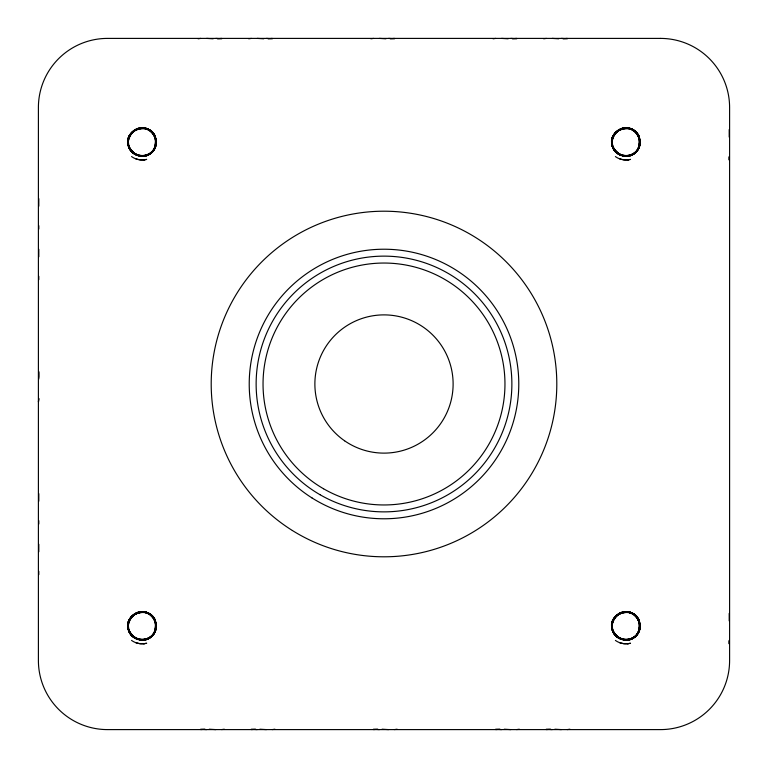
<?xml version="1.0" encoding="UTF-8"?>
<svg xmlns="http://www.w3.org/2000/svg" width="768" height="768" viewBox="0 0 768 768"><rect width="100%" height="100%" fill="white"/><g stroke="black" fill="none" stroke-linecap="round" stroke-linejoin="round"><path stroke-width="1.15" d="M729.197 137.059L729.197 129.562M729.197 620.899L729.197 613.402M38.803 225.696L38.803 229.018M38.803 276.307L38.803 279.629M38.669 372.355L38.669 377.414M38.803 520.685L38.803 524.006M38.803 571.296L38.803 574.618M38.803 198.682L38.803 206.179M38.803 249.293L38.803 256.79M38.803 371.482L38.803 378.979M38.803 493.67L38.803 501.168M38.803 544.282L38.803 551.779M129.12 136.733C121.21 165.034 167.904 159.283 153.36 133.747C136.426 113.472 114.163 150.48 139.997 155.952C169.459 156.816 152.467 112.781 131.222 133.2C115.766 154.56 157.027 167.078 156.038 140.726C149.741 111.984 111.178 139.056 136.061 154.742C160.55 164.64 162.739 121.507 137.376 128.87C111.014 141.955 146.659 172.8 155.827 144.835C159.658 119.606 118.397 126.115 129.917 148.867M155.04 147.427L156.029 140.678L154.243 135.293M129.12 620.573C121.21 648.874 167.904 643.123 153.36 617.587C136.426 597.312 114.163 634.32 139.997 639.792C169.459 640.656 152.467 596.621 131.222 617.04C115.766 638.4 157.027 650.918 156.038 624.566C149.741 595.824 111.178 622.896 136.061 638.582C160.55 648.48 162.739 605.347 137.376 612.71C111.014 625.795 146.659 656.64 155.827 628.675C159.658 603.446 118.397 609.955 129.917 632.707M155.04 631.267L156.029 624.518L154.243 619.133M612.96 136.733C605.05 165.034 651.744 159.283 637.2 133.747C620.266 113.472 598.003 150.48 623.837 155.952C653.299 156.816 636.307 112.781 615.062 133.2C599.606 154.56 640.867 167.078 639.878 140.726C633.581 111.984 595.018 139.056 619.901 154.742C644.39 164.64 646.579 121.507 621.216 128.87C594.854 141.955 630.499 172.8 639.667 144.835C643.498 119.606 602.237 126.115 613.757 148.867M638.88 147.427L639.869 140.678L638.083 135.293M612.96 620.573C605.05 648.874 651.744 643.123 637.2 617.587C620.266 597.312 598.003 634.32 623.837 639.792C653.299 640.656 636.307 596.621 615.062 617.04C599.606 638.4 640.867 650.918 639.878 624.566C633.581 595.824 595.018 622.896 619.901 638.582C644.39 648.48 646.579 605.347 621.216 612.71C594.854 625.795 630.499 656.64 639.667 628.675C643.498 603.446 602.237 609.955 613.757 632.707M638.88 631.267L639.869 624.518L638.083 619.133M129.917 135.293L128.131 140.678L129.13 147.466M154.243 148.867C164.822 113.098 107.078 130.637 135.744 154.483M129.917 619.133L128.131 624.518L129.13 631.306M154.243 632.707C164.822 596.938 107.078 614.477 135.744 638.323M613.757 135.293L611.971 140.678L612.97 147.466M638.083 148.867C648.662 113.098 590.918 130.637 619.584 154.483M613.757 619.133L611.971 624.518L612.97 631.306M638.083 632.707C648.662 596.938 590.918 614.477 619.584 638.323M129.677 135.744C141.485 114.163 169.997 142.666 148.416 154.483M154.483 148.416C142.675 169.997 114.163 141.494 135.744 129.677M129.677 619.584C141.485 598.003 169.997 626.506 148.416 638.323M154.483 632.256C142.675 653.837 114.163 625.334 135.744 613.517M613.517 135.744C625.325 114.163 653.837 142.666 632.256 154.483M638.323 148.416C626.515 169.997 598.003 141.494 619.584 129.677M613.517 619.584C625.325 598.003 653.837 626.506 632.256 638.323M638.323 632.256C626.515 653.837 598.003 625.334 619.584 613.517M129.677 148.416C138.73 166.55 165.802 148.781 152.909 133.162C139.402 117.043 116.899 141.955 134.314 153.754M129.677 632.256C138.73 650.39 165.802 632.621 152.909 617.002C139.402 600.883 116.899 625.795 134.314 637.594M613.517 148.416C622.57 166.55 649.642 148.781 636.749 133.162C623.242 117.043 600.739 141.955 618.154 153.754M613.517 632.256C622.57 650.39 649.642 632.621 636.749 617.002C623.242 600.883 600.739 625.795 618.154 637.594M130.406 134.314C135.523 126.173 148.589 126.144 153.725 134.266M153.754 149.846C148.637 157.987 135.571 158.016 130.435 149.894M130.406 618.154C135.523 610.013 148.589 609.984 153.725 618.106M153.754 633.686C148.637 641.827 135.571 641.856 130.435 633.734M614.246 134.314C619.363 126.173 632.429 126.144 637.565 134.266M637.594 149.846C632.477 157.987 619.411 158.016 614.275 149.894M614.246 618.154C619.363 610.013 632.429 609.984 637.565 618.106M637.594 633.686C632.477 641.827 619.411 641.856 614.275 633.734M149.894 153.725C158.016 148.589 157.987 135.523 149.846 130.406M633.734 153.725C641.856 148.589 641.827 135.523 633.686 130.406M149.894 637.565C158.016 632.429 157.987 619.363 149.846 614.246M633.734 637.565C641.856 632.429 641.827 619.363 633.686 614.246M38.4 401.856L38.803 398.496L38.534 401.75M148.867 154.243L143.482 156.029L136.733 155.04M632.707 154.243L627.322 156.029L620.573 155.04M148.867 638.083L143.482 639.869L136.733 638.88M632.707 638.083L627.322 639.869L620.573 638.88M136.694 129.13L143.482 128.131L148.867 129.917M147.466 155.03L140.678 156.029L135.293 154.243M620.534 129.13L627.322 128.131L632.707 129.917M631.306 155.03L624.518 156.029L619.133 154.243M136.694 612.97L143.482 611.971L148.867 613.757M147.466 638.87L140.678 639.869L135.293 638.083M620.534 612.97L627.322 611.971L632.707 613.757M631.306 638.87L624.518 639.869L619.133 638.083M143.635 159.936L146.688 159.398C141.542 160.714 135.85 159.715 131.549 156.576M627.475 159.936L630.528 159.398C625.382 160.714 619.69 159.715 615.389 156.576M143.635 643.776L146.688 643.238C141.542 644.554 135.85 643.555 131.549 640.416M627.475 643.776L630.528 643.238C625.382 644.554 619.69 643.555 615.389 640.416M729.235 159.955L729.197 156.576M729.235 643.795L729.197 640.416M198.106 38.803L200.794 38.4M248.717 38.803L251.405 38.4M370.906 38.803L373.594 38.4M493.094 38.803L495.782 38.4M543.706 38.803L546.394 38.4M224.294 729.197L221.606 729.6M274.906 729.197L272.218 729.6M397.094 729.197L394.406 729.6M519.283 729.197L516.595 729.6M569.894 729.197L567.206 729.6M221.606 38.4L217.526 38.803M272.218 38.4L268.138 38.803M394.406 38.4L390.326 38.803M516.595 38.4L512.515 38.803M567.206 38.4L563.126 38.803M200.794 729.6L204.874 729.197M251.405 729.6L255.485 729.197M373.594 729.6L377.674 729.197M495.782 729.6L499.862 729.197M546.394 729.6L550.474 729.197M144.538 159.83L140.15 159.898L135.878 158.89M628.378 159.83L623.99 159.898L619.718 158.89M144.538 643.67L140.15 643.738L135.878 642.73M628.378 643.67L623.99 643.738L619.718 642.73M558.73 38.803L552.192 38.4M508.118 38.803L501.571 38.4M385.93 38.803L379.392 38.4M263.741 38.803L257.203 38.4M213.13 38.803L206.592 38.4M554.87 729.197L561.408 729.6M504.259 729.197L510.797 729.6M382.07 729.197L388.608 729.6M259.882 729.197L266.429 729.6M209.27 729.197L215.808 729.6M561.408 38.4L567.331 38.803M510.797 38.4L516.72 38.803M388.608 38.4L394.531 38.803M266.429 38.4L272.342 38.803M215.808 38.4L221.731 38.803M552.192 729.6L546.269 729.197M501.571 729.6L495.658 729.197M379.392 729.6L373.469 729.197M257.203 729.6L251.28 729.197M206.592 729.6L200.669 729.197M729.197 159.898L729.245 156.998M729.197 643.738L729.245 640.838M637.795 134.112L639.034 135.744M637.795 617.952L639.034 619.584M153.955 134.112L155.194 135.744M153.955 617.952L155.194 619.584M615.514 616.522A14.026 14.026 0 0 1 636.326 616.522M131.674 132.682A14.026 14.026 0 0 1 152.486 132.682M131.674 616.522A14.026 14.026 0 0 1 152.486 616.522M615.514 132.682A14.026 14.026 0 0 1 636.326 132.682M660.48 38.4L107.52 38.4A69.12 69.12 0 0 0 38.4 107.52L38.4 660.48A69.12 69.12 0 0 0 107.52 729.6L660.48 729.6A69.12 69.12 0 0 0 729.6 660.48L729.6 107.52A69.12 69.12 0 0 0 660.48 38.4M292.368 530.506A172.8 172.8 0 0 0 556.694 390.096A172.8 172.8 0 0 0 302.938 231.398A172.8 172.8 0 0 0 292.368 530.506M312.019 497.952A134.784 134.784 0 0 0 518.678 389.357A134.784 134.784 0 0 0 321.302 264.691A134.784 134.784 0 0 0 312.019 497.952M320.064 494.736A127.872 127.872 0 0 0 511.872 384A127.872 127.872 0 0 0 320.064 273.264A127.872 127.872 0 0 0 320.064 494.736M323.52 488.755A120.96 120.96 0 0 0 504.96 384A120.96 120.96 0 0 0 323.52 279.245A120.96 120.96 0 0 0 323.52 488.755M344.611 440.803A69.12 69.12 0 0 0 452.88 389.712A69.12 69.12 0 0 0 354.499 321.494A69.12 69.12 0 0 0 344.611 440.803"/></g></svg>
